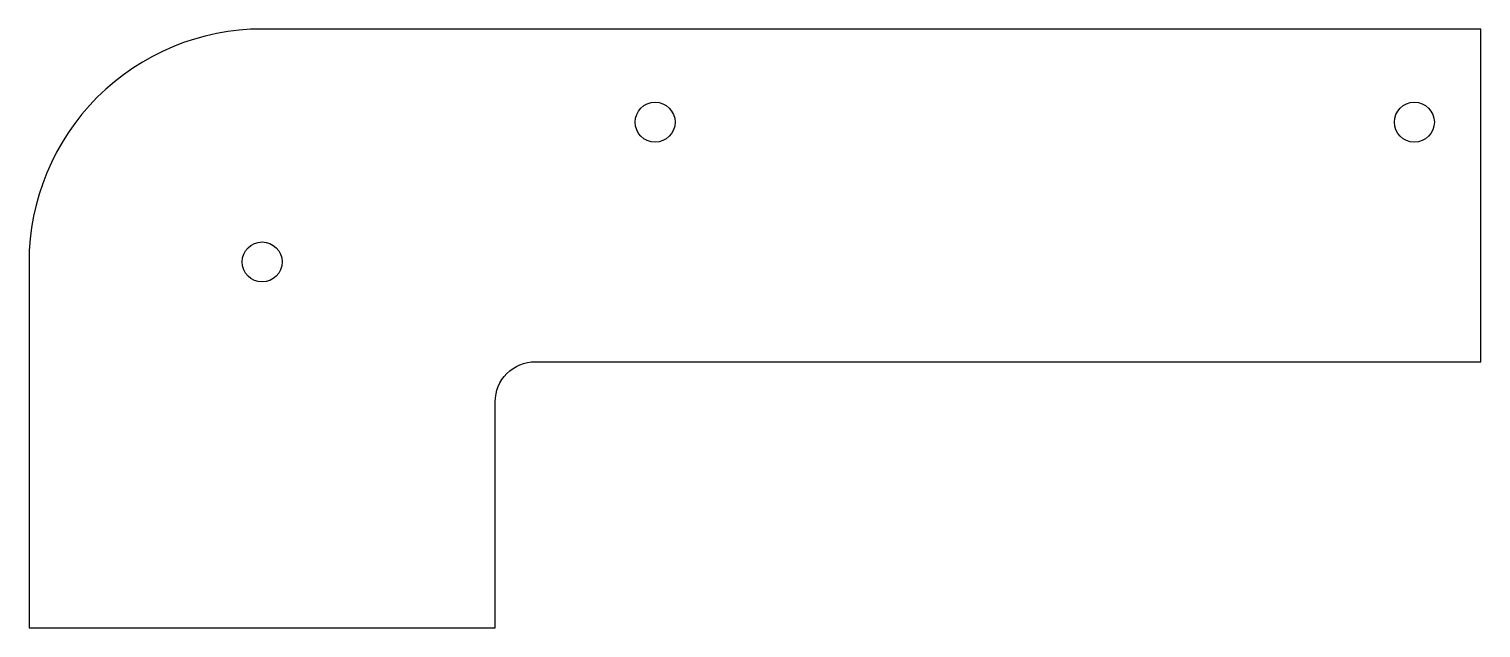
# Model space of a CAD drawing. Header units: millimetres. Extents: x -264 to 245, y -31 to 16.
# Drawn here: x -264 to -155, y -31 to 14 of the extents above; entities outside this region: 3.
import ezdxf

# ---------------------------------------------------------------- set-up
doc = ezdxf.new("R2010")
doc.units = ezdxf.units.MM
doc.layers.get('0').update_dxf_attribs({"linetype": 'CONTINUOUS'})

msp = doc.modelspace()

# ---------------------------------------------------------------- linework, layer by layer
for points in [[(196, -2), (236, -2, 1), (236, 16), (196, 16)], [(-155, 14), (-246.5, 14, 0.414214), (-264, -3.5), (-264, -31), (-229, -31), (-229, -14, -0.414214), (-226, -11), (-155, -11)], [(-155, 14), (-246.5, 14, 0.414214), (-264, -3.5), (-264, -31), (-229, -31), (-229, -14, -0.414214), (-226, -11), (-155, -11)]]:
    msp.add_lwpolyline(points, format="xyb", close=True)
for centre in [(-217, 7), (-217, 7), (-160, 7), (-160, 7), (206, 7), (236, 7), (-246.5, -3.5), (-246.5, -3.5)]:
    msp.add_circle(centre, 1.5)

doc.saveas('drawing.dxf')
